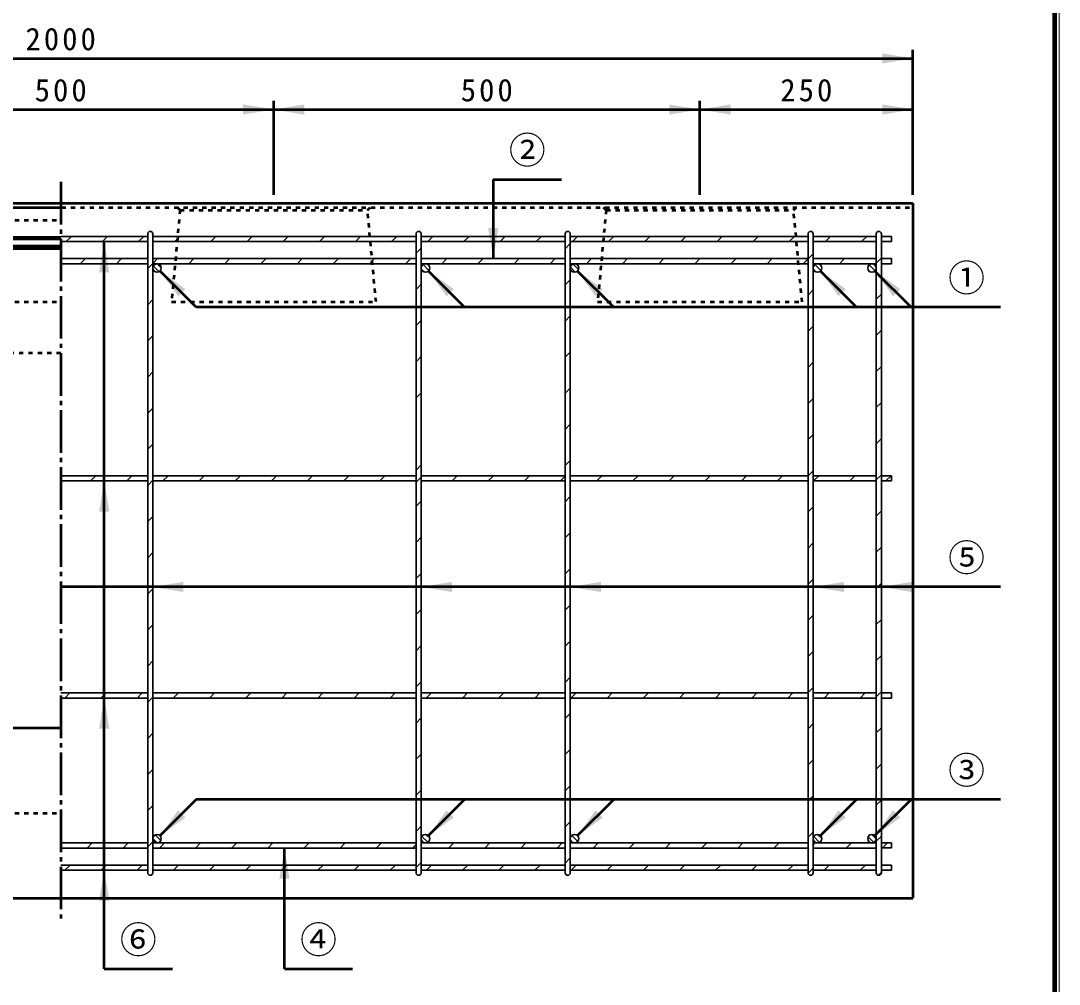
# Model space of a CAD drawing. Units: millimetres, scale not verified. Extents: x 100 to 4105, y 100 to 2870.
# Drawn here: x 2886 to 4105, y 764 to 1896 of the extents above; entities that cross this region are included whole.
import ezdxf
from ezdxf.enums import TextEntityAlignment as Align

# ---------------------------------------------------------------- set-up
doc = ezdxf.new("R2010")
doc.units = ezdxf.units.MM
doc.header["$LTSCALE"] = 5
doc.linetypes.add('USER1', pattern=[2.2, 1, -1.2])
doc.linetypes.add('USER2', pattern=[13.4, 10, -1.2, 1, -1.2])
doc.layers.add('V-nasSTD', color=7, linetype='Continuous', lineweight=35)
doc.styles.add('ＭＳ ゴシック', font='')
doc.styles.get('ＭＳ ゴシック').set_extended_font_data('MS Gothic')

msp = doc.modelspace()

# ---------------------------------------------------------------- hatches: boundary and pattern name
at = {"layer": 'V-nasSTD'}
for points in [[(3897.262, 1845.467), (3933.262, 1851.467), (3897.262, 1857.467)], [(3147.262, 1785.467), (3183.262, 1791.467), (3147.262, 1797.467)], [(3219.262, 1797.467), (3183.262, 1791.467), (3219.262, 1785.467)], [(3647.262, 1785.467), (3683.262, 1791.467), (3647.262, 1797.467)], [(3719.262, 1797.467), (3683.262, 1791.467), (3719.262, 1785.467)], [(3897.262, 1785.467), (3933.262, 1791.467), (3897.262, 1797.467)], [(3446.762, 1652.375), (3440.762, 1616.375), (3434.762, 1652.375)], [(2990.262, 1600.42), (2984.262, 1636.42), (2978.262, 1600.42)], [(3071.011, 1572.141), (3049.798, 1601.839), (3079.496, 1580.626)], [(3386.011, 1572.141), (3364.798, 1601.839), (3394.496, 1580.626)], [(3561.011, 1572.141), (3539.798, 1601.839), (3569.496, 1580.626)], [(3846.011, 1572.141), (3824.798, 1601.839), (3854.496, 1580.626)], [(3910.011, 1572.141), (3888.798, 1601.839), (3918.496, 1580.626)], [(2990.262, 1319.42), (2984.262, 1355.42), (2978.262, 1319.42)], [(3077.262, 1236.92), (3041.262, 1230.92), (3077.262, 1224.92)], [(3392.262, 1236.92), (3356.262, 1230.92), (3392.262, 1224.92)], [(3567.262, 1236.92), (3531.262, 1230.92), (3567.262, 1224.92)], [(3852.262, 1236.92), (3816.262, 1230.92), (3852.262, 1224.92)], [(3932.262, 1236.92), (3896.262, 1230.92), (3932.262, 1224.92)], [(2990.262, 1064.42), (2984.262, 1100.42), (2978.262, 1064.42)], [(3071.011, 968.614), (3049.798, 938.916), (3079.496, 960.129)], [(3386.011, 968.614), (3364.798, 938.916), (3394.496, 960.129)], [(3561.011, 968.614), (3539.798, 938.916), (3569.496, 960.129)], [(3846.011, 968.614), (3824.798, 938.916), (3854.496, 960.129)], [(3910.011, 968.614), (3888.798, 938.916), (3918.496, 960.129)], [(3201.762, 888.38), (3195.762, 924.38), (3189.762, 888.38)], [(2990.262, 862.42), (2984.262, 898.42), (2978.262, 862.42)]]:
    msp.add_hatch(color=256, dxfattribs=at).paths.add_polyline_path(points)

# ---------------------------------------------------------------- linework, layer by layer
at = {"layer": 'V-nasSTD', "lineweight": 100}
msp.add_line((4100, 105), (4100, 2865), dxfattribs=at)
at = {"layer": 'V-nasSTD', "lineweight": 50}
for p, q in [((3933.262, 1691.467), (3933.262, 1861.467)), ((1933.262, 1851.467), (3933.262, 1851.467)), ((2683.262, 1791.467), (3183.262, 1791.467)), ((3183.262, 1691.467), (3183.262, 1801.467)), ((3183.262, 1791.467), (3683.262, 1791.467)), ((3683.262, 1691.467), (3683.262, 1801.467)), ((3683.262, 1791.467), (3933.262, 1791.467)), ((3440.762, 1709.422), (3440.762, 1616.375)), ((3440.762, 1709.422), (3520.762, 1709.422)), ((1933.262, 1681.467), (3933.262, 1681.467)), ((1933.262, 1676.467), (2933.262, 1676.467)), ((3933.262, 1681.467), (3933.262, 865.467)), ((1933.262, 1641.482), (2933.262, 1641.482)), ((1933.262, 1639.467), (2933.262, 1639.467)), ((2984.262, 782.42), (2984.262, 1636.42)), ((1933.262, 1631.467), (2933.262, 1631.467)), ((1933.262, 1628.109), (2933.262, 1628.109)), ((3092.224, 1559.413), (3049.798, 1601.839)), ((3407.224, 1559.413), (3364.798, 1601.839)), ((3582.224, 1559.413), (3539.798, 1601.839)), ((3867.224, 1559.413), (3824.798, 1601.839)), ((3931.224, 1559.413), (3888.798, 1601.839)), ((4036.262, 1559.413), (3092.224, 1559.413)), ((4036.262, 1230.92), (2933.262, 1230.92)), ((2053.262, 1065.467), (2933.262, 1065.467)), ((3092.224, 981.342), (3049.798, 938.916)), ((4036.262, 981.342), (3092.224, 981.342)), ((3407.224, 981.342), (3364.798, 938.916)), ((3582.224, 981.342), (3539.798, 938.916)), ((3867.224, 981.342), (3824.798, 938.916)), ((3931.224, 981.342), (3888.798, 938.916)), ((3195.762, 782.42), (3195.762, 924.38)), ((1933.262, 865.467), (3933.262, 865.467)), ((2984.262, 782.42), (3064.262, 782.42)), ((3195.762, 782.42), (3275.762, 782.42))]:
    msp.add_line(p, q, dxfattribs=at)
at = {"layer": 'V-nasSTD', "linetype": 'USER2', "lineweight": 50}
msp.add_line((2933.262, 1706.467), (2933.262, 840.467), dxfattribs=at)
at = {"layer": 'V-nasSTD', "linetype": 'USER1', "lineweight": 50}
for p, q in [((1933.262, 1676.467), (3933.262, 1676.467)), ((3073.262, 1673.467), (3063.262, 1565.467)), ((3073.262, 1673.467), (3070.262, 1676.467)), ((3073.262, 1673.467), (3293.262, 1673.467)), ((3293.262, 1673.467), (3296.262, 1676.467)), ((3303.262, 1565.467), (3293.262, 1673.467)), ((3573.262, 1673.467), (3563.262, 1565.467)), ((3573.262, 1673.467), (3570.262, 1676.467)), ((3573.262, 1673.467), (3793.262, 1673.467)), ((3793.262, 1673.467), (3796.262, 1676.467)), ((3803.262, 1565.467), (3793.262, 1673.467)), ((1933.262, 1661.467), (2933.262, 1661.467)), ((1933.262, 1565.467), (2933.262, 1565.467)), ((3063.262, 1565.467), (3303.262, 1565.467)), ((3563.262, 1565.467), (3803.262, 1565.467)), ((2933.262, 1505.467), (1933.262, 1505.467)), ((1933.262, 965.467), (2933.262, 965.467))]:
    msp.add_line(p, q, dxfattribs=at)
at = {"layer": 'V-nasSTD'}
for p, q in [((3035.262, 895.42), (3035.262, 1645.42)), ((3041.262, 1645.42), (3041.262, 895.42)), ((3350.262, 895.42), (3350.262, 1645.42)), ((3356.262, 1645.42), (3356.262, 895.42)), ((3525.262, 895.42), (3525.262, 1645.42)), ((3531.262, 1645.42), (3531.262, 895.42)), ((3810.262, 895.42), (3810.262, 1645.42)), ((3816.262, 1645.42), (3816.262, 895.42)), ((3890.262, 895.42), (3890.262, 1645.42)), ((3896.262, 1645.42), (3896.262, 895.42)), ((2933.262, 1642.42), (3035.262, 1642.42)), ((2933.262, 1636.42), (3035.262, 1636.42)), ((2939.737, 1636.42), (2945.737, 1642.42)), ((2982.163, 1636.42), (2988.163, 1642.42)), ((3024.589, 1636.42), (3030.589, 1642.42)), ((3041.262, 1642.42), (3350.262, 1642.42)), ((3041.262, 1636.42), (3350.262, 1636.42)), ((3067.016, 1636.42), (3070.12, 1639.524)), ((3073.016, 1642.42), (3070.12, 1639.524)), ((3109.442, 1636.42), (3115.442, 1642.42)), ((3151.869, 1636.42), (3157.869, 1642.42)), ((3194.295, 1636.42), (3200.295, 1642.42)), ((3236.722, 1636.42), (3242.722, 1642.42)), ((3279.148, 1636.42), (3285.148, 1642.42)), ((3321.574, 1636.42), (3327.574, 1642.42)), ((3356.262, 1642.42), (3525.262, 1642.42)), ((3356.262, 1636.42), (3525.262, 1636.42)), ((3364.001, 1636.42), (3370.001, 1642.42)), ((3406.427, 1636.42), (3412.427, 1642.42)), ((3448.854, 1636.42), (3454.854, 1642.42)), ((3491.28, 1636.42), (3497.28, 1642.42)), ((3531.262, 1633.976), (3525.262, 1627.976)), ((3531.262, 1642.42), (3810.262, 1642.42)), ((3531.262, 1636.42), (3810.262, 1636.42)), ((3539.706, 1642.42), (3533.706, 1636.42)), ((3582.133, 1642.42), (3576.133, 1636.42)), ((3624.559, 1642.42), (3618.559, 1636.42)), ((3666.986, 1642.42), (3660.986, 1636.42)), ((3703.412, 1636.42), (3709.412, 1642.42)), ((3745.838, 1636.42), (3751.838, 1642.42)), ((3788.265, 1636.42), (3794.265, 1642.42)), ((3816.262, 1642.42), (3890.262, 1642.42)), ((3816.262, 1636.42), (3890.262, 1636.42)), ((3830.691, 1636.42), (3836.691, 1642.42)), ((3873.118, 1636.42), (3879.118, 1642.42)), ((3896.262, 1642.42), (3908.262, 1642.42)), ((3896.262, 1636.42), (3908.262, 1636.42)), ((3908.262, 1642.42), (3908.262, 1636.42)), ((3356.262, 1628.682), (3350.262, 1622.682)), ((3816.262, 1621.991), (3810.262, 1615.991)), ((2933.262, 1616.375), (3035.262, 1616.375)), ((2933.262, 1610.375), (3035.262, 1610.375)), ((2956.118, 1610.375), (2962.118, 1616.375)), ((2998.544, 1610.375), (3004.544, 1616.375)), ((3041.262, 1610.667), (3035.262, 1604.667)), ((3041.262, 1616.375), (3350.262, 1616.375)), ((3046.97, 1616.375), (3041.262, 1610.667)), ((3041.262, 1610.375), (3350.262, 1610.375)), ((3046.361, 1610.374), (3051.262, 1605.473)), ((3089.397, 1616.375), (3083.397, 1610.375)), ((3125.823, 1610.375), (3131.823, 1616.375)), ((3168.25, 1610.375), (3174.25, 1616.375)), ((3210.676, 1610.375), (3216.676, 1616.375)), ((3253.102, 1610.375), (3259.102, 1616.375)), ((3295.529, 1610.375), (3298.801, 1613.647)), ((3301.529, 1616.375), (3298.801, 1613.647)), ((3337.955, 1610.375), (3343.955, 1616.375)), ((3356.262, 1616.375), (3525.262, 1616.375)), ((3356.262, 1610.375), (3525.262, 1610.375)), ((3358.393, 1609.469), (3365.357, 1602.505)), ((3380.382, 1610.375), (3386.382, 1616.375)), ((3422.808, 1610.375), (3428.808, 1616.375)), ((3465.234, 1610.375), (3471.234, 1616.375)), ((3507.661, 1610.375), (3513.661, 1616.375)), ((3531.262, 1616.375), (3810.262, 1616.375)), ((3531.262, 1610.375), (3810.262, 1610.375)), ((3534.562, 1610.076), (3540.964, 1603.674)), ((3550.087, 1610.375), (3556.087, 1616.375)), ((3598.514, 1616.375), (3592.514, 1610.375)), ((3640.94, 1616.375), (3634.94, 1610.375)), ((3677.366, 1610.375), (3683.366, 1616.375)), ((3719.793, 1610.375), (3725.793, 1616.375)), ((3762.219, 1610.375), (3768.219, 1616.375)), ((3804.646, 1610.375), (3810.262, 1615.991)), ((3816.262, 1616.375), (3890.262, 1616.375)), ((3816.262, 1610.375), (3890.262, 1610.375)), ((3818.174, 1609.307), (3825.195, 1602.286)), ((3847.072, 1610.375), (3853.072, 1616.375)), ((3881.977, 1609.144), (3889.031, 1602.089)), ((3889.498, 1610.375), (3890.262, 1611.139)), ((3896.262, 1617.139), (3890.262, 1611.139)), ((3896.262, 1616.42), (3908.262, 1616.42)), ((3896.262, 1610.42), (3908.262, 1610.42)), ((3908.262, 1616.42), (3908.262, 1610.42)), ((3041.881, 1607.783), (3048.671, 1600.993)), ((3356.351, 1604.44), (3360.328, 1600.463)), ((3531.336, 1606.231), (3537.119, 1600.448)), ((3816.474, 1603.936), (3819.824, 1600.586)), ((3880.684, 1603.365), (3883.253, 1600.796)), ((3356.262, 1586.255), (3350.262, 1580.255)), ((3531.262, 1591.55), (3525.262, 1585.55)), ((3816.262, 1579.565), (3810.262, 1573.565)), ((3896.262, 1574.712), (3890.262, 1568.712)), ((3041.262, 1568.24), (3035.262, 1562.24)), ((3531.262, 1549.123), (3525.262, 1543.123)), ((3356.262, 1543.829), (3350.262, 1537.829)), ((3816.262, 1537.139), (3810.262, 1531.139)), ((3041.262, 1525.814), (3035.262, 1519.814)), ((3896.262, 1532.286), (3890.262, 1526.286)), ((3356.262, 1501.403), (3350.262, 1495.403)), ((3531.262, 1506.697), (3525.262, 1500.697)), ((3816.262, 1494.712), (3810.262, 1488.712)), ((3896.262, 1489.859), (3890.262, 1483.859)), ((3041.262, 1483.388), (3035.262, 1477.388)), ((3531.262, 1464.271), (3525.262, 1458.271)), ((3356.262, 1458.976), (3350.262, 1452.976)), ((3816.262, 1452.286), (3810.262, 1446.286)), ((3041.262, 1440.961), (3035.262, 1434.961)), ((3896.262, 1447.433), (3890.262, 1441.433)), ((3531.262, 1421.844), (3525.262, 1415.844)), ((3816.262, 1409.859), (3810.262, 1403.859)), ((3896.262, 1405.007), (3890.262, 1399.007)), ((3041.262, 1398.535), (3035.262, 1392.535)), ((3531.262, 1379.418), (3525.262, 1373.418)), ((3356.262, 1374.123), (3350.262, 1368.123)), ((3816.262, 1367.433), (3810.262, 1361.433)), ((2933.262, 1361.42), (3035.262, 1361.42)), ((2933.262, 1355.42), (3035.262, 1355.42)), ((2968.295, 1355.42), (2974.295, 1361.42)), ((3010.722, 1355.42), (3016.722, 1361.42)), ((3041.262, 1356.108), (3035.262, 1350.108)), ((3041.262, 1361.42), (3350.262, 1361.42)), ((3041.262, 1355.42), (3350.262, 1355.42)), ((3059.148, 1361.42), (3053.148, 1355.42)), ((3095.574, 1355.42), (3101.574, 1361.42)), ((3138.001, 1355.42), (3144.001, 1361.42)), ((3180.427, 1355.42), (3186.427, 1361.42)), ((3222.854, 1355.42), (3228.854, 1361.42)), ((3265.28, 1355.42), (3271.28, 1361.42)), ((3307.706, 1355.42), (3313.706, 1361.42)), ((3350.133, 1355.42), (3350.262, 1355.55)), ((3356.262, 1359.942), (3350.262, 1353.942)), ((3356.262, 1361.42), (3525.262, 1361.42)), ((3356.262, 1355.42), (3525.262, 1355.42)), ((3392.559, 1355.42), (3398.559, 1361.42)), ((3434.986, 1355.42), (3440.986, 1361.42)), ((3477.412, 1355.42), (3483.412, 1361.42)), ((3519.838, 1355.42), (3525.262, 1360.844)), ((3531.262, 1361.42), (3810.262, 1361.42)), ((3531.262, 1355.42), (3810.262, 1355.42)), ((3562.265, 1355.42), (3568.265, 1361.42)), ((3604.691, 1355.42), (3610.691, 1361.42)), ((3647.118, 1355.42), (3653.118, 1361.42)), ((3689.544, 1355.42), (3695.544, 1361.42)), ((3731.97, 1355.42), (3737.97, 1361.42)), ((3774.397, 1355.42), (3780.397, 1361.42)), ((3816.262, 1361.42), (3890.262, 1361.42)), ((3816.262, 1355.42), (3890.262, 1355.42)), ((3816.823, 1355.42), (3822.823, 1361.42)), ((3859.25, 1355.42), (3865.25, 1361.42)), ((3896.262, 1362.58), (3890.262, 1356.58)), ((3896.262, 1361.42), (3908.262, 1361.42)), ((3896.262, 1355.42), (3908.262, 1355.42)), ((3901.676, 1355.42), (3907.676, 1361.42)), ((3908.262, 1361.42), (3908.262, 1355.42)), ((3356.262, 1331.697), (3350.262, 1325.697)), ((3531.262, 1336.991), (3525.262, 1330.991)), ((3816.262, 1325.007), (3810.262, 1319.007)), ((3896.262, 1320.154), (3890.262, 1314.154)), ((3041.262, 1313.682), (3035.262, 1307.682)), ((3531.262, 1294.565), (3525.262, 1288.565)), ((3356.262, 1289.271), (3350.262, 1283.271)), ((3816.262, 1282.58), (3810.262, 1276.58)), ((3041.262, 1271.255), (3035.262, 1265.255)), ((3896.262, 1277.727), (3890.262, 1271.727)), ((3356.262, 1246.844), (3350.262, 1240.844)), ((3531.262, 1252.139), (3525.262, 1246.139)), ((3816.262, 1240.154), (3810.262, 1234.154)), ((3896.262, 1235.301), (3890.262, 1229.301)), ((3041.262, 1228.829), (3035.262, 1222.829)), ((3531.262, 1209.712), (3525.262, 1203.712)), ((3356.262, 1204.418), (3350.262, 1198.418)), ((3816.262, 1197.727), (3810.262, 1191.727)), ((3041.262, 1186.403), (3035.262, 1180.403)), ((3896.262, 1192.875), (3890.262, 1186.875)), ((3356.262, 1161.991), (3350.262, 1155.991)), ((3531.262, 1167.286), (3525.262, 1161.286)), ((3816.262, 1155.301), (3810.262, 1149.301)), ((3896.262, 1150.448), (3890.262, 1144.448)), ((3041.262, 1143.976), (3035.262, 1137.976)), ((3531.262, 1124.859), (3525.262, 1118.859)), ((3356.262, 1119.565), (3350.262, 1113.565)), ((3816.262, 1112.875), (3810.262, 1106.875)), ((2933.262, 1106.42), (3035.262, 1106.42)), ((2933.262, 1100.42), (3035.262, 1100.42)), ((2938.001, 1100.42), (2944.001, 1106.42)), ((2980.427, 1100.42), (2986.427, 1106.42)), ((3022.854, 1100.42), (3028.854, 1106.42)), ((3041.262, 1101.55), (3035.262, 1095.55)), ((3041.262, 1106.42), (3350.262, 1106.42)), ((3041.262, 1100.42), (3350.262, 1100.42)), ((3065.28, 1100.42), (3071.28, 1106.42)), ((3107.706, 1100.42), (3113.706, 1106.42)), ((3150.133, 1100.42), (3156.133, 1106.42)), ((3192.559, 1100.42), (3198.559, 1106.42)), ((3234.986, 1100.42), (3240.986, 1106.42)), ((3277.412, 1100.42), (3283.412, 1106.42)), ((3319.838, 1100.42), (3325.838, 1106.42)), ((3356.262, 1106.42), (3525.262, 1106.42)), ((3356.262, 1100.42), (3525.262, 1100.42)), ((3362.265, 1100.42), (3368.265, 1106.42)), ((3404.691, 1100.42), (3410.691, 1106.42)), ((3447.118, 1100.42), (3453.118, 1106.42)), ((3489.544, 1100.42), (3495.544, 1106.42)), ((3531.262, 1106.42), (3810.262, 1106.42)), ((3531.262, 1100.42), (3810.262, 1100.42)), ((3531.97, 1100.42), (3537.97, 1106.42)), ((3574.397, 1100.42), (3580.397, 1106.42)), ((3616.823, 1100.42), (3622.823, 1106.42)), ((3659.25, 1100.42), (3665.25, 1106.42)), ((3701.676, 1100.42), (3707.676, 1106.42)), ((3744.102, 1100.42), (3750.102, 1106.42)), ((3786.529, 1100.42), (3792.529, 1106.42)), ((3816.262, 1106.42), (3890.262, 1106.42)), ((3816.262, 1100.42), (3890.262, 1100.42)), ((3828.955, 1100.42), (3834.955, 1106.42)), ((3871.382, 1100.42), (3877.382, 1106.42)), ((3896.262, 1108.022), (3890.262, 1102.022)), ((3896.262, 1106.42), (3908.262, 1106.42)), ((3896.262, 1100.42), (3908.262, 1100.42)), ((3908.262, 1106.42), (3908.262, 1100.42)), ((3356.262, 1077.139), (3350.262, 1071.139)), ((3531.262, 1082.433), (3525.262, 1076.433)), ((3816.262, 1070.448), (3810.262, 1064.448)), ((3896.262, 1065.595), (3890.262, 1059.595)), ((3041.262, 1059.123), (3035.262, 1053.123)), ((3531.262, 1040.007), (3525.262, 1034.007)), ((3356.262, 1034.712), (3350.262, 1028.712)), ((3816.262, 1028.022), (3810.262, 1022.022)), ((3041.262, 1016.697), (3035.262, 1010.697)), ((3896.262, 1023.169), (3890.262, 1017.169)), ((3356.262, 992.286), (3350.262, 986.286)), ((3531.262, 997.58), (3525.262, 991.58)), ((3816.262, 985.595), (3810.262, 979.595)), ((3896.262, 980.743), (3890.262, 974.743)), ((3041.262, 974.271), (3035.262, 968.271)), ((3531.262, 955.154), (3525.262, 949.154)), ((3044.093, 939.885), (3050.767, 933.211)), ((3356.262, 949.859), (3350.262, 943.859)), ((3361.828, 940.348), (3366.23, 935.946)), ((3532.848, 939.033), (3539.915, 931.966)), ((3816.262, 943.169), (3810.262, 937.169)), ((3821.417, 940.378), (3826.26, 935.535)), ((3885.059, 940.376), (3890.258, 935.177)), ((2933.262, 930.38), (3035.262, 930.38)), ((2964.093, 924.38), (2970.093, 930.38)), ((3006.519, 924.38), (3012.519, 930.38)), ((3041.262, 931.844), (3035.262, 925.844)), ((3041.262, 930.38), (3350.262, 930.38)), ((3041.269, 935.638), (3046.52, 930.387)), ((3054.946, 930.38), (3048.946, 924.38)), ((3097.372, 930.38), (3091.372, 924.38)), ((3133.799, 924.38), (3139.799, 930.38)), ((3176.225, 924.38), (3182.225, 930.38)), ((3218.651, 924.38), (3224.651, 930.38)), ((3261.078, 924.38), (3267.078, 930.38)), ((3303.504, 924.38), (3309.504, 930.38)), ((3345.931, 924.38), (3350.262, 928.712)), ((3356.262, 930.38), (3525.262, 930.38)), ((3357.043, 938.062), (3363.944, 931.161)), ((3388.357, 924.38), (3394.357, 930.38)), ((3430.784, 924.38), (3436.784, 930.38)), ((3473.21, 924.38), (3479.21, 930.38)), ((3515.636, 924.38), (3521.636, 930.38)), ((3531.262, 930.38), (3810.262, 930.38)), ((3531.935, 932.875), (3533.757, 931.053)), ((3558.063, 924.38), (3564.063, 930.38)), ((3600.489, 924.38), (3606.489, 930.38)), ((3642.916, 924.38), (3648.916, 930.38)), ((3685.342, 924.38), (3691.342, 930.38)), ((3727.768, 924.38), (3733.768, 930.38)), ((3770.195, 924.38), (3776.195, 930.38)), ((3816.262, 930.38), (3890.262, 930.38)), ((3816.262, 928.022), (3818.621, 930.38)), ((3816.9, 937.824), (3823.706, 931.018)), ((3855.048, 924.38), (3861.048, 930.38)), ((3880.776, 937.588), (3887.47, 930.894)), ((3896.262, 938.316), (3890.262, 932.316)), ((3896.262, 930.42), (3908.262, 930.42)), ((3897.514, 924.42), (3903.514, 930.42)), ((3908.262, 930.42), (3908.262, 924.42)), ((2933.262, 924.38), (3035.262, 924.38)), ((3041.262, 924.38), (3350.262, 924.38)), ((3356.262, 924.38), (3525.262, 924.38)), ((3531.262, 924.38), (3810.262, 924.38)), ((3816.262, 924.38), (3890.262, 924.38)), ((3896.262, 924.42), (3908.262, 924.42)), ((2933.262, 904.42), (3035.262, 904.42)), ((2938.133, 898.42), (2944.133, 904.42)), ((2980.559, 898.42), (2986.559, 904.42)), ((3022.986, 898.42), (3028.986, 904.42)), ((3041.262, 904.42), (3350.262, 904.42)), ((3071.412, 904.42), (3065.412, 898.42)), ((3107.838, 898.42), (3113.838, 904.42)), ((3150.265, 898.42), (3156.265, 904.42)), ((3192.691, 898.42), (3198.691, 904.42)), ((3235.118, 898.42), (3241.118, 904.42)), ((3277.544, 898.42), (3283.544, 904.42)), ((3319.97, 898.42), (3325.97, 904.42)), ((3356.262, 907.433), (3350.262, 901.433)), ((3356.262, 904.42), (3525.262, 904.42)), ((3362.397, 898.42), (3368.397, 904.42)), ((3404.823, 898.42), (3410.823, 904.42)), ((3447.25, 898.42), (3453.25, 904.42)), ((3489.676, 898.42), (3495.676, 904.42)), ((3531.262, 912.727), (3525.262, 906.727)), ((3531.262, 904.42), (3810.262, 904.42)), ((3532.102, 898.42), (3538.102, 904.42)), ((3574.529, 898.42), (3580.529, 904.42)), ((3616.955, 898.42), (3622.955, 904.42)), ((3659.382, 898.42), (3665.382, 904.42)), ((3701.808, 898.42), (3707.808, 904.42)), ((3744.234, 898.42), (3750.234, 904.42)), ((3786.661, 898.42), (3792.661, 904.42)), ((3816.262, 904.42), (3890.262, 904.42)), ((3829.087, 898.42), (3835.087, 904.42)), ((3871.514, 898.42), (3877.514, 904.42)), ((3896.262, 904.42), (3908.262, 904.42)), ((3908.262, 904.42), (3908.262, 898.42)), ((2933.262, 898.42), (3035.262, 898.42)), ((3041.262, 898.42), (3350.262, 898.42)), ((3356.262, 898.42), (3525.262, 898.42)), ((3531.262, 898.42), (3810.262, 898.42)), ((3816.262, 900.743), (3810.262, 894.743)), ((3816.262, 898.42), (3890.262, 898.42)), ((3896.262, 895.89), (3892.825, 892.452)), ((3896.262, 898.42), (3908.262, 898.42))]:
    msp.add_line(p, q, dxfattribs=at)
at = {"layer": 'V-nasSTD', "lineweight": 13}
msp.add_lwpolyline([(100, 100), (100, 2870), (4105, 2870), (4105, 100)], close=True, dxfattribs=at)
at = {"layer": 'V-nasSTD'}
for centre in [(3046.262, 1605.375), (3361.262, 1605.375), (3536.262, 1605.375), (3821.262, 1605.375), (3885.262, 1605.375), (3046.262, 935.38), (3361.262, 935.38), (3536.262, 935.38), (3821.262, 935.38), (3885.262, 935.38)]:
    msp.add_circle(centre, 5, dxfattribs=at)
for centre, radius, start, end in [((3038.262, 1645.42), 3, 0, 180), ((3353.262, 1645.42), 3, 0, 180), ((3528.262, 1645.42), 3, 0, 180), ((3813.262, 1645.42), 3, 0, 180), ((3893.262, 1645.42), 3, 0, 180), ((3046.262, 1605.375), 5, 90, 180), ((3046.262, 1605.375), 5, 180, 90), ((3361.262, 1605.375), 5, 90, 180), ((3361.262, 1605.375), 5, 180, 90), ((3536.262, 1605.375), 5, 90, 180), ((3536.262, 1605.375), 5, 180, 90), ((3821.262, 1605.375), 5, 90, 180), ((3821.262, 1605.375), 5, 180, 90), ((3885.262, 1605.375), 5, 90, 0), ((3885.262, 1605.375), 5, 0, 90), ((3046.262, 935.38), 5, 270, 180), ((3361.262, 935.38), 5, 270, 180), ((3536.262, 935.38), 5, 270, 180), ((3821.262, 935.38), 5, 270, 180), ((3885.262, 935.38), 5, 0, 270), ((3046.262, 935.38), 5, 180, 270), ((3361.262, 935.38), 5, 180, 270), ((3536.262, 935.38), 5, 180, 270), ((3821.262, 935.38), 5, 180, 242.15429), ((3821.262, 935.38), 5, 242.15429, 270), ((3885.262, 935.38), 5, 270, 0), ((3038.262, 895.42), 3, 180, 0), ((3353.262, 895.42), 3, 180, 0), ((3528.262, 895.42), 3, 180, 0), ((3813.262, 895.42), 3, 180, 0), ((3893.262, 895.42), 3, 180, 0)]:
    msp.add_arc(centre, radius, start, end, dxfattribs=at)

# ---------------------------------------------------------------- texts
at = {"layer": 'V-nasSTD', "style": 'ＭＳ ゴシック'}
for s, p in [('②', (3459.162, 1759.622)), ('①', (3974.662, 1609.613)), ('⑤', (3974.662, 1281.12)), ('③', (3974.662, 1031.542)), ('⑥', (3002.662, 832.62)), ('④', (3214.162, 832.62))]:
    msp.add_text(s, height=31.67, dxfattribs=at).set_placement(p, align=Align.TOP_LEFT)
at = {"layer": 'V-nasSTD', "char_height": 26.39, "attachment_point": 1, "style": 'ＭＳ ゴシック'}
for s, insert in [('\\T1.2;2000', (2891.862, 1887.467)), ('\\T1.2;500', (2902.662, 1827.467)), ('\\T1.2;500', (3402.662, 1827.467)), ('\\T1.2;250', (3777.662, 1827.467))]:
    msp.add_mtext(s, dxfattribs=dict(at, insert=insert))

doc.saveas('drawing.dxf')
